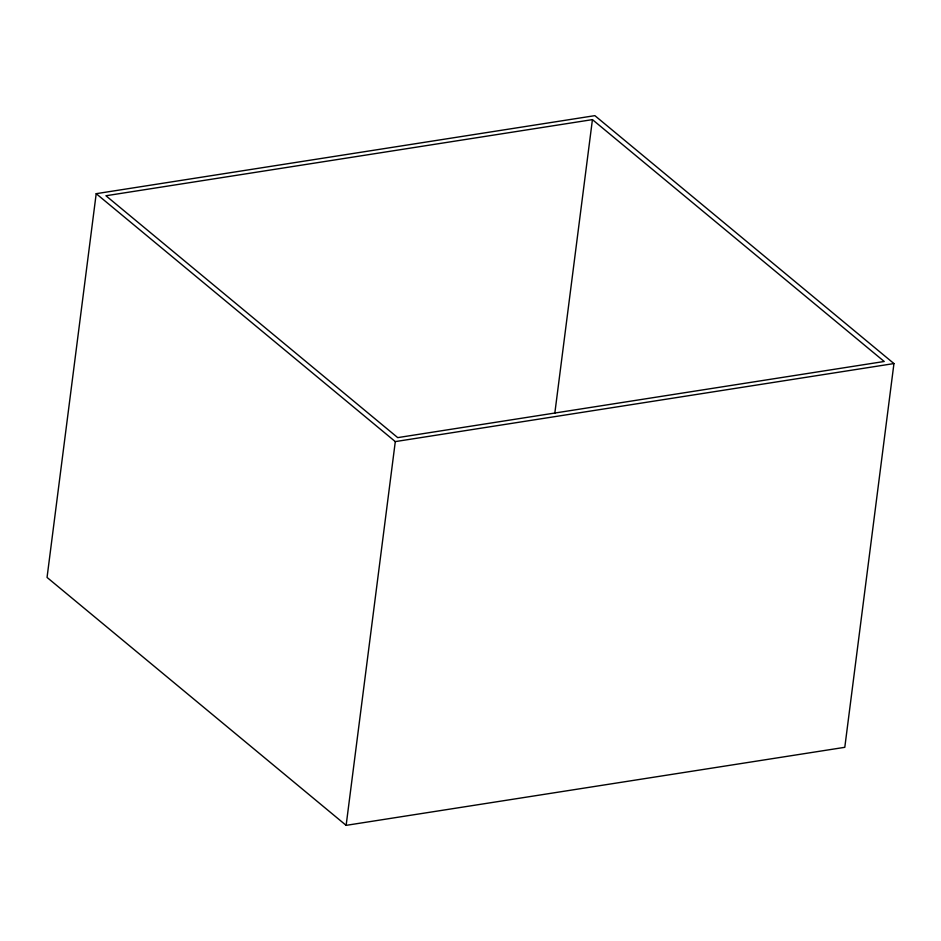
<?xml version="1.0" encoding="UTF-8"?>
<svg xmlns="http://www.w3.org/2000/svg" width="941" height="941" viewBox="0 0 941 941"><rect width="100%" height="100%" fill="white"/><g stroke="black" fill="none" stroke-linecap="round" stroke-linejoin="round"><path stroke-width="1.41" d="M96.205 193.681L47.05 577.433L346.135 825.351L844.795 747.319L893.95 363.567L594.865 115.649L96.205 193.681L395.302 441.6L893.95 363.567M346.135 825.351L395.302 441.6M554.814 413.252L592.43 119.625L105.945 195.752L397.725 437.624L884.222 361.485L592.43 119.625"/></g></svg>
